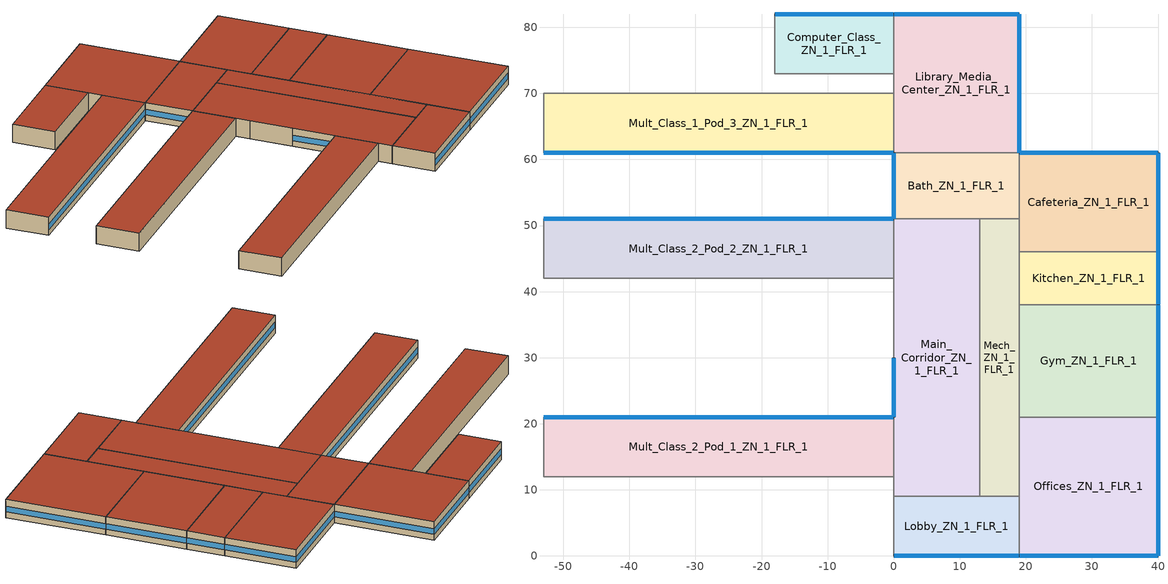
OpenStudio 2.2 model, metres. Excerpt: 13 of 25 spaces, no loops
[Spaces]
Library_Media_Center_ZN_1_FLR_1
 floor ground: 19,82 19,61 0,61 0,82 z0
 wall outside: 19,61 19,82 0,82 z0:4
 wall to Computer_Class_ZN_1_FLR_1: 0,82 0,73 z0:4
 wall to Bath_ZN_1_FLR_1: 0,61 19,61 z0:4
 wall to Mult_Class_1_Pod_3_ZN_1_FLR_1: 0,70 0,61 z0:4
 wall to Corridor_Pod_3_ZN_1_FLR_1: 0,73 0,70 z0:4
 window: 19,61.05 19,81.95 / 18.95,82 0.05,82 z1.29:2.51
 roof outside: 19,61 19,82 0,82 0,61 z4
Main_Corridor_ZN_1_FLR_1
 floor ground: 13,51 13,9 0,9 0,51 z0
 wall outside: 0,30 0,21 z0:4
 wall to Lobby_ZN_1_FLR_1: 0,9 13,9 z0:4
 wall to Mult_Class_2_Pod_2_ZN_1_FLR_1: 0,51 0,42 z0:4
 wall to Mult_Class_2_Pod_1_ZN_1_FLR_1: 0,21 0,12 z0:4
 wall to Corridor_Pod_1_ZN_1_FLR_1: 0,12 0,9 z0:4
 wall to Bath_ZN_1_FLR_1: 13,51 0,51 z0:4
 wall to Mech_ZN_1_FLR_1: 13,9 13,51 z0:4
 wall to Corridor_Pod_2_ZN_1_FLR_1: 0,42 0,39 z0:4
 wall to Mult_Class_1_Pod_2_ZN_1_FLR_1: 0,39 0,30 z0:4
 window: 0,29.95 0,21.05 z1.29:2.52
 roof outside: 13,9 13,51 0,51 0,9 z4
Kitchen_ZN_1_FLR_1
 floor ground: 40,46 40,38 19,38 19,46 z0
 wall outside: 40,38 40,46 z0:4
 wall to Mech_ZN_1_FLR_1: 19,46 19,38 z0:4
 wall to Cafeteria_ZN_1_FLR_1: 40,46 19,46 z0:4
 wall to Gym_ZN_1_FLR_1: 19,38 40,38 z0:4
 window: 40,38.05 40,45.95 z1.29:2.52
 roof outside: 40,38 40,46 19,46 19,38 z4
Computer_Class_ZN_1_FLR_1
 floor ground: 0,82 0,73 -18,73 -18,82 z0
 wall outside: 0,82 -18,82 z0:4
 wall to Corridor_Pod_3_ZN_1_FLR_1: -18,73 0,73 z0:4
 wall to Mult_Class_2_Pod_3_ZN_1_FLR_1: -18,82 -18,73 z0:4
 window: -0.05,82 -17.95,82 z1.29:2.51
 roof outside: 0,73 0,82 -18,82 -18,73 z4
Mech_ZN_1_FLR_1
 floor ground: 19,51 19,9 13,9 13,51 z0
 wall to Lobby_ZN_1_FLR_1: 13,9 19,9 z0:4
 wall to Offices_ZN_1_FLR_1: 19,9 19,21 z0:4
 wall to Gym_ZN_1_FLR_1: 19,21 19,38 z0:4
 wall to Bath_ZN_1_FLR_1: 19,51 13,51 z0:4
 wall to Cafeteria_ZN_1_FLR_1: 19,46 19,51 z0:4
 roof outside: 19,9 19,51 13,51 13,9 z4
Cafeteria_ZN_1_FLR_1
 floor ground: 40,61 40,46 19,46 19,61 z0
 wall outside: 40,46 40,61 19,61 z0:4
 wall to Bath_ZN_1_FLR_1: 19,61 19,51 z0:4
 window: 39.95,61 19.05,61 / 40,46.05 40,60.95 z1.29:2.51
 roof outside: 40,46 40,61 19,61 19,46 z4
Mult_Class_2_Pod_2_ZN_1_FLR_1
 floor ground: 0,51 0,42 -53,42 -53,51 z0
 wall outside: 0,51 -53,51 z0:4
 wall to Corner_Class_2_Pod_2_ZN_1_FLR_1: -53,51 -53,42 z0:4
 wall to Corridor_Pod_2_ZN_1_FLR_1: -53,42 0,42 z0:4
 window: -0.05,51 -52.95,51 z1.29:2.5
 roof outside: 0,42 0,51 -53,51 -53,42 z4
Bath_ZN_1_FLR_1
 floor ground: 19,61 19,51 0,51 0,61 z0
 wall outside: 0,61 0,51 z0:4
 window: 0,60.95 0,51.05 z1.29:2.51
 roof outside: 19,51 19,61 0,61 0,51 z4
Gym_ZN_1_FLR_1
 floor ground: 40,38 40,21 19,21 19,38 z0
 wall outside: 40,21 40,38 z0:4
 wall to Offices_ZN_1_FLR_1: 19,21 40,21 z0:4
 window: 40,21.05 40,37.95 z1.29:2.51
 roof outside: 40,21 40,38 19,38 19,21 z4
Lobby_ZN_1_FLR_1
 floor ground: 19,9 19,0 0,0 0,9 z0
 wall outside: 0,0 19,0 z0:4
 wall to Mult_Class_1_Pod_1_ZN_1_FLR_1: 0,9 0,0 z0:4
 wall to Offices_ZN_1_FLR_1: 19,0 19,9 z0:4
 window: 0.05,0 18.95,0 z1.29:2.51
 roof outside: 19,0 19,9 0,9 0,0 z4
Mult_Class_2_Pod_1_ZN_1_FLR_1
 floor ground: 0,21 0,12 -53,12 -53,21 z0
 wall outside: 0,21 -53,21 z0:4
 wall to Corner_Class_2_Pod_1_ZN_1_FLR_1: -53,21 -53,12 z0:4
 wall to Corridor_Pod_1_ZN_1_FLR_1: -53,12 0,12 z0:4
 window: -0.05,21 -52.95,21 z1.29:2.5
 roof outside: 0,12 0,21 -53,21 -53,12 z4
Offices_ZN_1_FLR_1
 floor ground: 40,21 40,0 19,0 19,21 z0
 wall outside: 19,0 40,0 40,21 z0:4
 window: 19.05,0 39.95,0 / 40,0.05 40,20.95 z1.29:2.51
 roof outside: 40,0 40,21 19,21 19,0 z4
Mult_Class_1_Pod_3_ZN_1_FLR_1
 floor ground: 0,70 0,61 -53,61 -53,70 z0
 wall outside: -53,61 0,61 z0:4
 wall to Corridor_Pod_3_ZN_1_FLR_1: 0,70 -53,70 z0:4
 wall to Corner_Class_1_Pod_3_ZN_1_FLR_1: -53,70 -53,61 z0:4
 window: -52.95,61 -0.05,61 z1.29:2.5
 roof outside: 0,61 0,70 -53,70 -53,61 z4
[Schedule:Day]
NECB-B-Occupancy Sat Day: 1, 0, 0.5, 2, 0, 0.3, 9, 0, 0, 10, 0, 0.1, 11, 0, 0.2, 12, 0, 0.5, 13, 0, 0.9, 14, 0, 0.8, 15, 0, 0.5, 17, 0, 0.2, 18, 0, 0.3, 19, 0, 0.6, 22, 0, 0.9, 24, 0, 0.6
NECB-B-Occupancy Sun|Hol Day: 1, 0, 0.1, 2, 0, 0.3, 10, 0, 0, 11, 0, 0.1, 12, 0, 0.4, 14, 0, 0.5, 15, 0, 0.4, 18, 0, 0.2, 19, 0, 0.5, 21, 0, 0.7, 22, 0, 0.5, 23, 0, 0.3, 24, 0, 0.1
NECB-B-Lighting Default|Wkdy Day; NECB-B-Lighting Sat Day; NECB-B-Electric-Equipment Default|Wkdy Day; NECB-B-Electric-Equipment Sat Day: 1, 0, 0.9, 2, 0, 0.5, 9, 0, 0.1, 10, 0, 0.5, 11, 0, 0.7, 24, 0, 0.9
NECB-B-Lighting Sun|Hol Day; NECB-B-Electric-Equipment Sun|Hol Day: 2, 0, 0.5, 10, 0, 0.1, 11, 0, 0.5, 23, 0, 0.9, 24, 0, 0.5
NECB-A-Occupancy Default|Wkdy Day: 7, 0, 0, 8, 0, 0.1, 9, 0, 0.7, 12, 0, 0.9, 14, 0, 0.5, 17, 0, 0.9, 18, 0, 0.7, 19, 0, 0.3, 23, 0, 0.1, 24, 0, 0
NECB-A-Occupancy Sat Day; NECB-A-Occupancy Sun|Hol Day: 24, 0, 0
NECB-A-Lighting Default|Wkdy Day: 7, 0, 0.05, 8, 0, 0.3, 9, 0, 0.8, 17, 0, 0.9, 18, 0, 0.8, 19, 0, 0.5, 21, 0, 0.3, 23, 0, 0.1, 24, 0, 0.05
NECB-A-Lighting Sat Day; NECB-A-Lighting Sun|Hol Day: 24, 0, 0.05
NECB-A-Electric-Equipment Default|Wkdy Day: 7, 0, 0.2, 8, 0, 0.3, 9, 0, 0.8, 18, 0, 0.9, 19, 0, 0.5, 21, 0, 0.3, 24, 0, 0.2
NECB-A-Electric-Equipment Sat Day; NECB-A-Electric-Equipment Sun|Hol Day: 24, 0, 0.2
